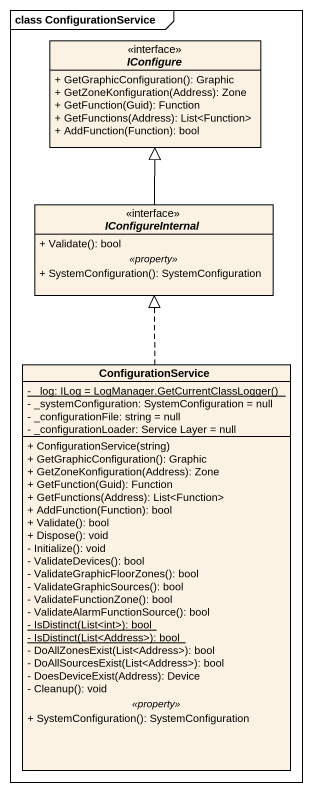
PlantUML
@startuml
mainframe class ConfigurationService
hide circle
hide empty members
skinparam classAttributeIconSize 0
interface IConfigure <<interface>> {
  + GetGraphicConfiguration(): Graphic
  + GetZoneKonfiguration(Address): Zone
  + GetFunction(Guid): Function
  + GetFunctions(Address): List<Function>
  + AddFunction(Function): bool
}
interface IConfigureInternal <<interface>> {
  + Validate(): bool
  .. <<property>> ..
  + SystemConfiguration(): SystemConfiguration
}
class ConfigurationService {
  {static} {field} - _log: ILog = LogManager.GetCurrentClassLogger()
  - _systemConfiguration: SystemConfiguration = null
  - _configurationFile: string = null
  - _configurationLoader: Service Layer = null
  --
  + ConfigurationService(string)
  + GetGraphicConfiguration(): Graphic
  + GetZoneKonfiguration(Address): Zone
  + GetFunction(Guid): Function
  + GetFunctions(Address): List<Function>
  + AddFunction(Function): bool
  + Validate(): bool
  + Dispose(): void
  - Initialize(): void
  - ValidateDevices(): bool
  - ValidateGraphicFloorZones(): bool
  - ValidateGraphicSources(): bool
  - ValidateFunctionZone(): bool
  - ValidateAlarmFunctionSource(): bool
  {static} - IsDistinct(List<int>): bool
  {static} - IsDistinct(List<Address>): bool
  - DoAllZonesExist(List<Address>): bool
  - DoAllSourcesExist(List<Address>): bool
  - DoesDeviceExist(Address): Device
  - Cleanup(): void
  .. <<property>> ..
  + SystemConfiguration(): SystemConfiguration
}
IConfigureInternal -up-|> IConfigure
ConfigurationService .up.|> IConfigureInternal
@enduml
